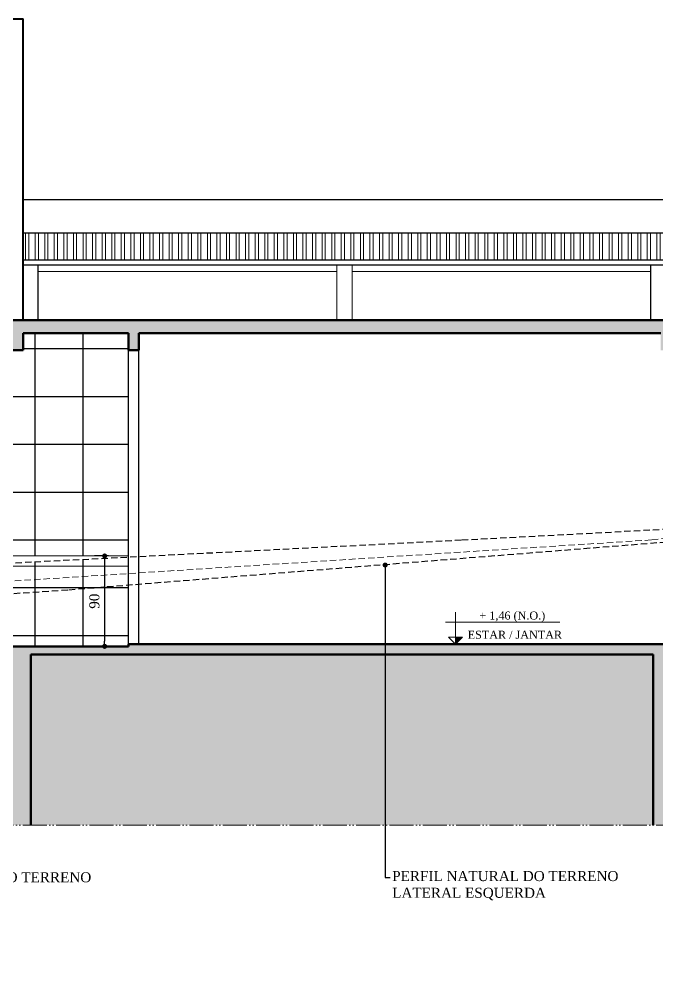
# Model space of a CAD drawing. Header units: millimetres. Extents: x 81693 to 98868, y 6565 to 11437.
# Drawn here: x 87425 to 88060, y 8032 to 8978 of the extents above; entities that cross this region are included whole.
import ezdxf
from ezdxf import colors
from ezdxf.entities.mleader import LeaderData, LeaderLine
from ezdxf.math import Vec2, Vec3

# ---------------------------------------------------------------- set-up
doc = ezdxf.new("R2010")
doc.units = ezdxf.units.MM
doc.linetypes.add('ACAD_ISO05W100', pattern=[33, 24, -3, 0, -3, 0, -3])
doc.linetypes.add('HIDDEN', pattern=[9.525, 6.35, -3.175])
for name, color, linetype, lineweight in [('Cotas', 12, 'Continuous', 5), ('Fachadas - Varanda', 3, 'Continuous', 30), ('Hachura', 1, 'Continuous', 9), ('Parede Baixa', 5, 'Continuous', 50), ('Parede Corte', 4, 'Continuous', 40), ('Perfil Natural-2', 40, 'HIDDEN', 25), ('Perfil Natural-3', 74, 'HIDDEN', 25), ('Pilares', 6, 'Continuous', 60), ('Pisos Externos', 15, 'Continuous', 9), ('Portas - Janelas', 2, 'Continuous', 20), ('Projeção Balanço', 2, 'ACAD_ISO05W100', 20), ('Projeção Viga', 1, 'HIDDEN', 9)]:
    doc.layers.add(name, color=color, linetype=linetype, lineweight=lineweight)
for name, color, linetype in [('Piso', 55, 'Continuous'), ('PORTAS', 3, 'Continuous'), ('Portas-Cotas', 2, 'Continuous')]:
    doc.layers.add(name, color=color, linetype=linetype)
doc.styles.add('Valéria', font='romantic.ttf', dxfattribs={"height": 10})
doc.styles.add('Valéria1', font='romantic.ttf', dxfattribs={"height": 10})
doc.dimstyles.new('Cota - 50', dxfattribs={"dimtxt": 10, "dimasz": 5, "dimexe": 10, "dimexo": 20, "dimgap": 5, "dimtad": 1, "dimtxsty": 'Valéria', "dimblk": 'DOT', "dimcen": 0, "dimclrd": 12, "dimclre": 12, "dimclrt": 2, "dimazin": 2, "dimtfac": 1, "dimtix": 1, "dimtmove": 0, "dimatfit": 3, "dimldrblk": 'DOT', "dimfxl": 1, "dimarcsym": 0})
pattern_1 = [(95, (15384.533, 6410.826), (14.009465, 11.755338), [1.905, -20.955]), (40, (15384.533, 6410.826), (-16.0018453, 11.017673), [1.524, -16.7640584]), (145.451445, (15385.7, 6411.806), (-1.9923798, 22.7730102), [1.619001, -17.8090245]), (91.1842, (15380.94, 6414.418), (22.141024, 16.195341), [2.8575, -31.4325]), (141.635558, (15382.786, 6415.768), (-0.708662, 34.282676), [2.428502, -26.713561]), (36.18415, (15380.94, 6414.418), (-0.708662, 34.282676), [2.285997, -25.145973]), (66, (15383.635, 6415.316), (17.951998, 3.489515), [1.905, -20.955]), (11, (15383.635, 6415.316), (-8.6539927, 17.3941193), [1.524, -16.764]), (116.451445, (15385.131, 6415.607), (9.298005, 20.8836343), [1.619001, -17.8089938]), (82.5, (15384.533, 6410.8264), (-5.7605469, 6.19734137), [0, -16.5608, 0, -17.018, 0, -16.8275]), (52.5, (15384.533, 6410.826), (-2.3589727, 11.8087), [0, -9.7028, 0, -16.1798, 0, -6.4135]), (12.5, (15380.528, 6406.821), (9.9927863, 9.18261956), [0, -6.35, 0, -19.812, 0, -26.289]), (2.5, (15378.732, 6405.025), (8.6763904, 12.2722393), [0, -8.255, 0, -13.1572, 0, -18.669])]

# ---------------------------------------------------------------- blocks, each defined once
blk = doc.blocks.new('_Dot')
at = {"color": 0, "linetype": 'ByBlock', "lineweight": -2}
blk.add_line((-0.5, 0), (-1, 0), dxfattribs=at)
at = {"color": 0, "linetype": 'ByBlock', "const_width": 0.5}
blk.add_lwpolyline([(-0.25, 0, 1), (0.25, 0, 1)], format="xyb", close=True, dxfattribs=at)
blk = doc.blocks.new('*D653')
at = {"layer": 'Cotas', "color": 12, "lineweight": -2, "transparency": 16777216}
for p, q in [((87514.22, 8442.62), (87500.31, 8442.62)), ((87510.31, 8437.62), (87510.31, 8357.62)), ((87514.22, 8352.62), (87500.31, 8352.62))]:
    blk.add_line(p, q, dxfattribs=at)
at = {"layer": 'Defpoints', "color": 0, "transparency": 16777216}
for p in [(87534.22, 8442.62), (87510.31, 8352.62), (87534.22, 8352.62)]:
    blk.add_point(p, dxfattribs=at)
at = {"layer": 'Cotas', "color": 12, "lineweight": -2, "transparency": 16777216, "xscale": 5, "yscale": 5, "zscale": 5}
for p, rotation in [((87510.31, 8442.62), 90), ((87510.31, 8352.62), 270)]:
    blk.add_blockref('_Dot', p, dxfattribs=dict(at, rotation=rotation))
at = {"layer": 'Cotas', "color": 2, "transparency": 16777216, "insert": (87500.14, 8397.62), "char_height": 10, "attachment_point": 5, "rotation": 90, "style": 'Valéria'}
blk.add_mtext('90', dxfattribs=at)

msp = doc.modelspace()

# ---------------------------------------------------------------- hatches: boundary and pattern name
at = {"layer": 'Hachura'}
h = msp.add_hatch(dxfattribs=at)
h.set_pattern_fill('EARTH', color=256, scale=2, angle=45)
h.set_pattern_definition([(45, (15384.533, 6410.826), (1e-15, 17.9605122), [12.7, -12.7]), (45, (15381.165, 6414.194), (1e-15, 17.9605122), [12.7, -12.7]), (45, (15377.798, 6417.562), (1e-15, 17.9605122), [12.7, -12.7]), (135, (15377.798, 6419.807), (-17.9605122, 1e-15), [12.7, -12.7]), (135, (15381.165, 6423.174), (-17.9605122, 1e-15), [12.7, -12.7]), (135, (15384.533, 6426.542), (-17.9605122, 1e-15), [12.7, -12.7])])
h.paths.add_polyline_path([(89757.8186, 8604.6519), (89727.8186, 8604.6519), (89727.8186, 8594.7338), (89757.8186, 8596.737)])
h.paths.add_polyline_path([(89757.8186, 8596.737), (89727.8186, 8594.7338), (89727.8186, 8484.6519), (89709.3178, 8484.6519), (89709.3178, 8174.6214), (89757.8186, 8174.6214)])
h.paths.add_polyline_path([(89329.2157, 8344.6214), (88911.7157, 8344.6214), (88911.7157, 8174.6214), (89329.2157, 8174.6214)])
h.paths.add_polyline_path([(89689.3178, 8339.6214), (89359.2157, 8339.6214), (89359.2157, 8174.6214), (89689.3178, 8174.6214)])
h.paths.add_polyline_path([(88881.7157, 8344.6214), (88624.2157, 8344.6214), (88624.2157, 8174.6214), (88881.7157, 8174.6214)])
h.paths.add_polyline_path([(88594.2157, 8344.6214), (88358.0708, 8344.6214), (88358.0708, 8174.6214), (88594.2157, 8174.6214)])
h.paths.add_polyline_path([(88358.0708, 8344.6214), (88336.7157, 8344.6214), (88336.7157, 8174.6214), (88358.0708, 8174.6214)])
h.paths.add_polyline_path([(88306.7157, 8344.6214), (88086.7157, 8344.6214), (88086.7157, 8174.6214), (88306.7157, 8174.6214)])
h.paths.add_polyline_path([(88056.7157, 8344.6214), (87789.7138, 8344.6214), (87789.7138, 8174.6214), (88056.7157, 8174.6214)])
h.paths.add_polyline_path([(87789.7138, 8344.6214), (87436.7157, 8344.6214), (87436.7157, 8174.6214), (87789.7138, 8174.6214)])
h.paths.add_polyline_path([(87406.7157, 8344.6214), (87264.6858, 8344.6214), (87264.6858, 8174.6214), (87406.7157, 8174.6214)])
h.paths.add_polyline_path([(87264.6858, 8344.6214), (87159.2157, 8344.6214), (87159.2157, 8174.6214), (87264.6858, 8174.6214)])
h.paths.add_polyline_path([(87129.2157, 8324.6214), (86969.6142, 8324.6214), (85779.2157, 8229.5896), (85779.2157, 8229.6214), (85642.2168, 8229.6214), (85642.2168, 8174.6214), (87129.2157, 8174.6214)])
h.paths.add_polyline_path([(85622.2168, 8239.6214), (84986.5817, 8220.2078), (84926.7176, 8208.6214), (84773.6458, 8208.6214), (84607.2224, 8204.6324), (84607.2224, 8194.6214), (84507.2224, 8194.6214), (84507.2224, 8174.6214), (85622.2168, 8174.6214)])
h.paths.add_polyline_path([(84773.6458, 8208.6214), (84614.2956, 8208.6214), (84612.5984, 8204.7613)], flags=16)
h.paths.add_polyline_path([(84614.2956, 8208.6214), (84773.6458, 8208.6214), (84791.6611, 8214.2545), (84607.2224, 8208.6214), (84607.2224, 8204.6324), (84612.5984, 8204.7613)], flags=17)
at = {"layer": 'Piso'}
h = msp.add_hatch(dxfattribs=at)
h.set_pattern_fill('ANSI37', color=256, scale=15, angle=45)
h.set_pattern_definition([(90, (15384.533, 6410.826), (-47.625, 9e-15), []), (180, (15384.533, 6410.826), (-9e-15, -47.625), [])])
h.paths.add_polyline_path([(87534.2157, 8647.6214), (87534.2157, 8664.6214), (87429.2157, 8664.6214), (87429.2157, 8647.6214), (87414.2157, 8647.6214), (87414.2157, 8664.6214), (87144.2157, 8664.6214), (87144.2157, 8647.6214), (87144.2157, 8496.6214), (87144.2157, 8494.6214), (87144.2157, 8479.6214), (87144.2157, 8442.6214), (87204.2157, 8442.6214), (87534.2157, 8442.6214)])
h.paths.add_polyline_path([(87357.9424, 8432.6214), (87204.2157, 8432.6214), (87202.2157, 8432.6214), (87202.2157, 8440.6214), (87144.2157, 8440.6214), (87144.2157, 8421.6867)])
h.paths.add_polyline_path([(87534.2157, 8425.1035), (87534.2157, 8432.6214), (87357.9424, 8432.6214), (87144.2157, 8421.6867), (87144.2157, 8400.8807), (87263.4379, 8407.7644, -0.43120869), (87264.6858, 8409.0865, -0.39742024), (87265.9337, 8407.9085), (87278.28, 8408.6214)])
h.paths.add_polyline_path([(87473.5956, 8408.6214), (87534.2157, 8413.4744), (87534.2157, 8425.1035), (87278.28, 8408.6214), (87265.9337, 8407.9085, -0.43120869), (87264.6858, 8406.5865, -0.39742024), (87263.4379, 8407.7644), (87144.2157, 8400.8807), (87144.2157, 8386.5833)])
h.paths.add_polyline_path([(87534.2157, 8413.4744), (87473.5956, 8408.6214), (87264.6858, 8394.6437), (87264.6858, 8352.6214), (87534.2157, 8352.6214), (87534.2157, 8354.6214)])
h.paths.add_polyline_path([(87534.2157, 8441.6399), (87357.9424, 8432.6214), (87534.2157, 8432.6214)], flags=17)
h.paths.add_polyline_path([(87181.9146, 8557.2087), (87181.9146, 8584.398), (87160.3613, 8584.398), (87160.3613, 8557.2087)], flags=24)
h.paths.add_polyline_path([(87181.9146, 8645.7738), (87181.9146, 8665.5667), (87160.3613, 8665.5667), (87160.3613, 8645.7738)], flags=9)
h.paths.add_polyline_path([(87237.22, 8494.8788), (87237.22, 8522.0681), (87215.6668, 8522.0681), (87215.6668, 8494.8788)], flags=24)
h.paths.add_polyline_path([(87182.1217, 8409.3906), (87182.1217, 8436.58), (87160.5684, 8436.58), (87160.5684, 8409.3906)], flags=9)
h.paths.add_polyline_path([(87510.7791, 8387.6732), (87510.7791, 8407.4661), (87489.2258, 8407.4661), (87489.2258, 8387.6732)], flags=24)
h.paths.add_polyline_path([(87322.929, 8372.6809), (87391.1184, 8372.6809), (87391.1184, 8389.9235), (87322.929, 8389.9235)], flags=24)
h.paths.add_polyline_path([(87333.4971, 8353.5279), (87390.7397, 8353.5279), (87390.7397, 8370.7705), (87333.4971, 8370.7705)], flags=24)
at = {"layer": 'Pisos Externos'}
h = msp.add_hatch(dxfattribs=at)
h.set_pattern_fill('ANSI32', color=256, angle=45)
h.set_pattern_definition([(90, (15384.533, 6430.826), (-9.525, 1e-15), []), (90, (15387.708, 6434.001), (-9.525, 1e-15), [])])
h.paths.add_polyline_path([(88894.2157, 8764.6463), (88274.2157, 8764.6463), (88274.2157, 8737.6396), (89349.2157, 8737.6396), (89349.2157, 8747.1463), (88894.2157, 8747.1463)])
h.paths.add_polyline_path([(88602.3059, 8756.1952, -1), (88602.3059, 8758.6952, -1)], flags=16)
h.paths.add_polyline_path([(88069.2157, 8764.6463), (87429.2157, 8764.6463), (87429.2157, 8737.6396), (88069.2157, 8737.6396)])
at = {"layer": 'Portas - Janelas'}
msp.add_hatch(color=256, dxfattribs=at).paths.add_polyline_path([(87866.7736, 8361.6214), (87859.7736, 8361.6214), (87859.7736, 8354.6214)])
at = {"layer": 'Portas-Cotas'}
h = msp.add_hatch(dxfattribs=at)
h.set_pattern_fill('AR-CONC', color=256, scale=0.1, angle=45)
h.set_pattern_definition(pattern_1)
h.paths.add_polyline_path([(89359.2157, 8677.6214), (87059.2157, 8677.6214), (87059.2157, 8694.6214), (87049.2157, 8694.6214), (87049.2157, 8664.6214), (87129.2157, 8664.6214), (87129.2157, 8647.6214), (87144.2157, 8647.6214), (87144.2157, 8664.6214), (87414.2157, 8664.6214), (87414.2157, 8647.6214), (87429.2157, 8647.6214), (87429.2157, 8664.6214), (87534.2157, 8664.6214), (87534.2157, 8647.6214), (87544.2157, 8647.6214), (87544.2157, 8664.6214), (88064.2157, 8664.6214), (88064.2157, 8647.6214), (88079.2157, 8647.6214), (88079.2157, 8664.6214), (88314.2157, 8664.6214), (88314.2157, 8647.6214), (88329.2157, 8647.6214), (88329.2157, 8664.6214), (88604.2157, 8664.6214), (88604.2157, 8647.6214), (88614.2157, 8647.6214), (88614.2157, 8664.6214), (88889.2157, 8664.6214), (88889.2157, 8647.6214), (88904.2157, 8647.6214), (88904.2157, 8664.6214), (89344.2157, 8664.6214), (89344.2157, 8647.6214), (89359.2157, 8647.6214)])
h = msp.add_hatch(dxfattribs=at)
h.set_pattern_fill('AR-CONC', color=256, scale=0.1, angle=45)
h.set_pattern_definition(pattern_1)
h.paths.add_polyline_path([(87436.7157, 8344.6214), (87789.7138, 8344.6214), (87789.7138, 8354.6214), (87534.2157, 8354.6214), (87534.2157, 8352.6214), (87264.6858, 8352.6214), (87264.6858, 8344.6214), (87406.7157, 8344.6214), (87406.7157, 8174.6214), (87436.7157, 8174.6214)])
h.paths.add_polyline_path([(87159.2157, 8344.6214), (87264.6858, 8344.6214), (87264.6858, 8352.6214), (87129.2157, 8352.6214), (87129.2157, 8174.6214), (87159.2157, 8174.6214)])
h.paths.add_polyline_path([(88086.7157, 8344.6214), (88306.7157, 8344.6214), (88306.7157, 8174.6214), (88336.7157, 8174.6214), (88336.7157, 8344.6214), (88358.0708, 8344.6214), (88358.0708, 8354.6214), (87789.7138, 8354.6214), (87789.7138, 8344.6214), (88056.7157, 8344.6214), (88056.7157, 8174.6214), (88086.7157, 8174.6214)])
h.paths.add_polyline_path([(88624.2157, 8344.6214), (88881.7157, 8344.6214), (88881.7157, 8174.6214), (88911.7157, 8174.6214), (88911.7157, 8344.6214), (89329.2157, 8344.6214), (89329.2157, 8174.6214), (89359.2157, 8174.6214), (89359.2157, 8339.6214), (89419.2157, 8339.6214), (89419.2157, 8344.6214), (89359.2157, 8344.6214), (89359.2157, 8354.6214), (88358.0708, 8354.6214), (88358.0708, 8344.6214), (88594.2157, 8344.6214), (88594.2157, 8174.6214), (88624.2157, 8174.6214)])
h.paths.add_polyline_path([(89709.3178, 8339.6214), (89689.3178, 8339.6214), (89689.3178, 8174.6214), (89709.3178, 8174.6214)])
h.paths.add_polyline_path([(89709.3178, 8604.6519), (89694.3178, 8604.6519), (89694.3178, 8592.497), (89709.3178, 8593.4985)])
h.paths.add_polyline_path([(89717.8186, 8604.6519), (89709.3178, 8604.6519), (89709.3178, 8593.4985), (89717.8186, 8594.0661)])
h.paths.add_polyline_path([(89727.8186, 8604.6519), (89717.8186, 8604.6519), (89717.8186, 8594.0661), (89727.8186, 8594.7338)])
h.paths.add_polyline_path([(89727.8186, 8594.7338), (89717.8186, 8594.0661), (89717.8186, 8484.6519), (89727.8186, 8484.6519)])
h.paths.add_polyline_path([(89717.8186, 8594.0661), (89709.3178, 8593.4985), (89709.3178, 8484.6519), (89717.8186, 8484.6519)])
h.paths.add_polyline_path([(89709.3178, 8593.4985), (89694.3178, 8592.497), (89694.3178, 8339.6214), (89709.3178, 8339.6214)])

# ---------------------------------------------------------------- linework, layer by layer
at = {"layer": 'Fachadas - Varanda'}
for p, q in [((87429.2157, 8737.6396), (89349.2157, 8737.6396)), ((87429.2157, 8732.6146), (89349.2157, 8732.6146)), ((87444.2157, 8677.6214), (87444.2157, 8732.6146)), ((88054.2157, 8677.6214), (88054.2157, 8732.6146)), ((87534.2157, 8354.6214), (87534.2157, 8647.6214)), ((87544.2157, 8354.6214), (87544.2157, 8647.6214))]:
    msp.add_line(p, q, dxfattribs=at)
at = {"layer": 'Hachura'}
for p, q in [((87204.2157, 8442.6214), (87534.2157, 8442.6214)), ((87204.2157, 8432.6214), (87534.2157, 8432.6214)), ((87859.7736, 8354.6214), (87859.7736, 8386.6214)), ((87849.7736, 8376.6214), (87963.6733, 8376.6214)), ((87852.7736, 8361.6214), (87866.7736, 8361.6214)), ((87852.7736, 8361.6214), (87859.7736, 8354.6214)), ((87866.7736, 8361.6214), (87859.7736, 8354.6214))]:
    msp.add_line(p, q, dxfattribs=at)
at = {"layer": 'Parede Baixa'}
for p, q in [((87059.2157, 8677.6214), (89359.2157, 8677.6214)), ((87429.2157, 8664.6214), (87534.2157, 8664.6214)), ((87429.2157, 8647.6214), (87429.2157, 8664.6214)), ((87534.2157, 8647.6214), (87534.2157, 8664.6214)), ((87544.2157, 8664.6214), (88064.2157, 8664.6214)), ((87544.2157, 8647.6214), (87544.2157, 8664.6214)), ((87414.2157, 8647.6214), (87429.2157, 8647.6214)), ((87534.2157, 8647.6214), (87544.2157, 8647.6214)), ((87534.2157, 8352.6214), (87129.2157, 8352.6214)), ((87534.2157, 8354.6214), (89359.2157, 8354.6214)), ((87534.2157, 8354.6214), (87534.2157, 8352.6214)), ((87436.7157, 8344.6214), (88056.7157, 8344.6214)), ((87436.7157, 8174.6214), (87436.7157, 8344.6214)), ((88056.7157, 8174.6214), (88056.7157, 8344.6214))]:
    msp.add_line(p, q, dxfattribs=at)
at = {"layer": 'Parede Corte'}
for p, q in [((87419.2157, 8977.6214), (87429.2157, 8977.6214)), ((87429.2157, 8702.4257), (87429.2157, 8977.6214)), ((87429.2157, 8677.6214), (87429.2157, 8724.939))]:
    msp.add_line(p, q, dxfattribs=at)
at = {"layer": 'Perfil Natural-2'}
msp.add_lwpolyline([(89876.3567, 8604.6519), (88438.15, 8508.6214), (88098.163, 8458.6214), (87473.5956, 8408.6214), (86726.2995, 8358.6214), (85461.6914, 8308.6214), (85185.0553, 8258.6214), (84926.7176, 8208.6214), (84926.7176, 8208.6214), (84614.2956, 8208.6214), (84607.2224, 8192.5342)], dxfattribs=at)
at = {"layer": 'Perfil Natural-3'}
msp.add_lwpolyline([(84398.1569, 8176.6214), (84398.1569, 8199.6214), (84773.6458, 8208.6214), (84933.5506, 8258.6214), (85196.3637, 8308.6214), (85932.3956, 8358.6214), (86888.8457, 8408.6214), (87866.1306, 8458.6214), (88849.0036, 8510.728)], dxfattribs=at)
at = {"layer": 'PORTAS', "color": 2, "linetype": 'Continuous'}
for p, q in [((87429.2157, 8797.6214), (88069.2157, 8797.6214)), ((87429.2157, 8764.6463), (88069.2157, 8764.6463))]:
    msp.add_line(p, q, dxfattribs=at)
at = {"layer": 'Portas - Janelas'}
for p, q in [((87741.7157, 8732.6146), (87741.7157, 8677.6214)), ((87756.7157, 8732.6146), (87756.7157, 8677.6214)), ((87444.2157, 8725.9714), (87741.7157, 8725.9714)), ((87756.7157, 8725.9714), (88054.2157, 8725.9714))]:
    msp.add_line(p, q, dxfattribs=at)
at = {"layer": 'Projeção Balanço'}
msp.add_line((84507.2224, 8174.6214), (89757.8186, 8174.6214), dxfattribs=at)
at = {"layer": 'Projeção Viga'}
msp.add_lwpolyline([(89337.7747, 8558.6214), (88449.0799, 8508.6214), (88054.6865, 8458.6214), (87278.28, 8408.6214), (86412.3062, 8358.6214), (85394.2605, 8308.6214), (85135.1635, 8258.6214), (84892.9268, 8208.6214), (84779.8065, 8208.6214)], dxfattribs=at)

# ---------------------------------------------------------------- texts
at = {"layer": 'Portas - Janelas', "char_height": 8, "attachment_point": 1}
for s, insert, style in [('+ 1,46 (N.O.)', (87883.5905, 8387.3199), 'Valéria1'), ('ESTAR / JANTAR', (87871.91, 8368.1669), 'Valéria')]:
    msp.add_mtext(s, dxfattribs=dict(at, insert=insert, style=style))

# ---------------------------------------------------------------- dimensions: what is measured, and where the dimension line sits
at = {"layer": 'Cotas'}
dim = msp.add_linear_dim(base=(87510.3057, 8352.6214), p1=(87534.2157, 8442.6214), p2=(87534.2157, 8352.6214), angle=90, dimstyle='Cota - 50', override={"dimfxl": 25.4}, dxfattribs=at)
dim.commit()
dim.dimension.update_dxf_attribs({"geometry": '*D653', "text_midpoint": (87500.1356, 8397.6214)})

# ---------------------------------------------------------------- leaders
at = {"layer": 'Pilares'}
ml = msp.add_multileader_mtext('Standard', dxfattribs=at)
ml.set_content('PERFIL NATURAL DO TERRENO\\PLATERAL ESQUERDA', color=2, style='Valéria')
ml.set_leader_properties(color=15)
ml.set_arrow_properties(name='DOT')
ml.build(insert=Vec2(0, 0))
ml.multileader.update_dxf_attribs({"dogleg_length": 5, "arrow_head_size": 5})
ctx = ml.context
ctx.base_point, ctx.char_height, ctx.arrow_head_size, ctx.plane_origin = Vec3(87794.7138, 8122.4585), 10, 5, Vec3(87789.7138, 8433.6214)
notes = []
notes.append((ctx, [(0, (1, 1, 0), (87789.7138, 8122.4585), (1, 0), 5, [(0, [(87789.7138, 8433.6214)], 0, [])])]))
ctx.mtext.insert, ctx.mtext.flow_direction = Vec3(87796.7138, 8128.7676), 5
ml = msp.add_multileader_mtext('Standard', dxfattribs=at)
ml.set_content('PERFIL NATURAL DO TERRENO\\PCORTE', color=2, style='Valéria')
ml.set_leader_properties(color=15)
ml.set_arrow_properties(name='DOT')
ml.build(insert=Vec2(0, 0))
ml.multileader.update_dxf_attribs({"dogleg_length": 5, "arrow_head_size": 5})
ctx = ml.context
ctx.base_point, ctx.char_height, ctx.arrow_head_size, ctx.plane_origin = Vec3(87269.6858, 8122.4585), 10, 5, Vec3(87264.6858, 8433.6214)
notes.append((ctx, [(0, (1, 1, 0), (87264.6858, 8122.4585), (1, 0), 5, [(0, [(87264.6858, 8407.8365)], 0, [])])]))
ctx.mtext.insert, ctx.mtext.flow_direction = Vec3(87271.6858, 8127.562), 5
for ctx, leaders in notes:
    for number, flags, end, landing, length, lines in leaders:
        leader = LeaderData()
        leader.index, (leader.has_last_leader_line, leader.has_dogleg_vector, leader.attachment_direction) = number, flags
        leader.last_leader_point, leader.dogleg_vector, leader.dogleg_length = Vec3(end), Vec3(landing), length
        for number, points, colour, breaks in lines:
            line = LeaderLine()
            line.index, line.vertices, line.color, line.breaks = number, Vec3.list(points), colors.encode_raw_color(colour), breaks
            leader.lines.append(line)
        ctx.leaders.append(leader)

doc.saveas('drawing.dxf')
